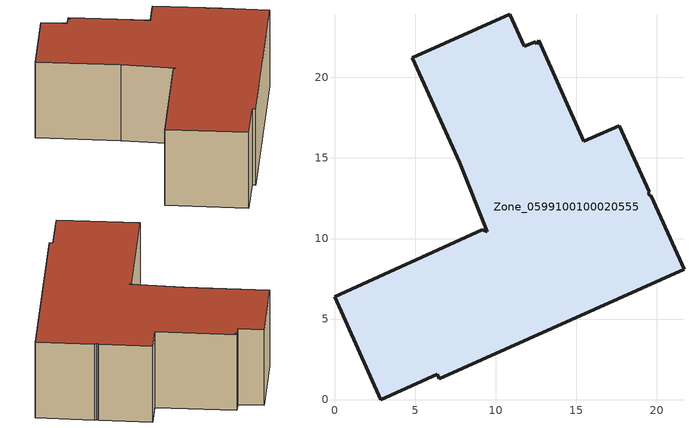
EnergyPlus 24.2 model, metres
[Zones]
Zone_0599100100020555
 floor ground (C_G): 12.68,22.3 15.48,16.02 17.69,17.01 19.53,12.91 19.48,12.79 19.52,12.7 19.67,12.61 21.7,8.09 6.51,1.31 6.39,1.58 2.88,0 0,6.4 9.18,10.53 9.47,10.42 7.76,14.72 4.84,21.21 10.87,23.91 11.78,21.92 12.48,22.22 12.57,22.05 z0
 wall outside (C_F): 2.88,0 6.39,1.58 6.51,1.31 21.7,8.09 19.67,12.61 19.52,12.7 19.48,12.79 19.53,12.91 17.69,17.01 15.48,16.02 12.68,22.3 12.57,22.05 12.48,22.22 11.78,21.92 10.87,23.91 4.84,21.21 7.76,14.72 9.47,10.42 9.18,10.53 0,6.4 2.88,0 z0:7.27
 roof outside (C_R): 15.48,16.02 12.68,22.3 12.57,22.05 12.48,22.22 11.78,21.92 10.87,23.91 4.84,21.21 7.76,14.72 9.47,10.42 9.18,10.53 0,6.4 2.88,0 6.39,1.58 6.51,1.31 21.7,8.09 19.67,12.61 19.52,12.7 19.48,12.79 19.53,12.91 17.69,17.01 z7.27
[BUILDING]
Pand.0599100100020555: North Axis=0; Terrain=City; Loads Convergence Tolerance Value=0.04; Temperature Convergence Tolerance Value=0.4; Solar Distribution=FullExterior; Maximum Number of Warmup Days=25; Minimum Number of Warmup Days=1
[Site:Location]
Rotterdam.The.Hague.AP_ZH_NLD Design_Conditions: Latitude=51.96; Longitude=4.45; Time Zone=1; Elevation=-4.5
[SITE:GROUNDTEMPERATURE:BUILDINGSURFACE]
18, 18, 18, 18, 18, 18, 18, 18, 18, 18, 18, 18
[MATERIAL] Thermal Absorptance=0.9; Solar Absorptance=0.7; Visible Absorptance=0.7
Name | Roughness | Thickness | Conductivity | Density | Specific Heat
G.D.2015-2018 | MediumSmooth | 0.15 | 0.0428571 | 540 | 1210
F.D.2015-2018 | Rough | 0.3 | 0.0666667 | 1920 | 840
R.D.2015-2018 | MediumRough | 0.2 | 0.0333333 | 1500 | 1000
[CONSTRUCTION]
C_G: G.D.2015-2018
C_F: F.D.2015-2018
C_R: R.D.2015-2018
[ZONE]
Zone_0599100100020555: Type=1; Multiplier=1; Ceiling Height=Autocalculate; Volume=Autocalculate; Floor Area=autocalculate; Part of Total Floor Area=Yes
[ZONEINFILTRATION:DESIGNFLOWRATE]
Infil_Zone_0599100100020555: Zone or ZoneList or Space or SpaceList=Zone_0599100100020555; Schedule=AlwaysOn; Design Flow Rate Calculation Method=Flow/Area; Flow Rate per Floor Area=0.0021; Constant Term Coefficient=1; Temperature Term Coefficient=0; Velocity Term Coefficient=0; Velocity Squared Term Coefficient=0
[HVACTEMPLATE:ZONE:IDEALLOADSAIRSYSTEM]
Zone_0599100100020555: Maximum Heating Supply Air Temperature=50; Minimum Cooling Supply Air Temperature=13; Maximum Heating Supply Air Humidity Ratio=0.0156; Minimum Cooling Supply Air Humidity Ratio=0.0077; Heating Limit=NoLimit; Cooling Limit=NoLimit; Dehumidification Control Type=ConstantSensibleHeatRatio; Cooling Sensible Heat Ratio=0.7; Dehumidification Setpoint=60; Humidification Control Type=None; Humidification Setpoint=30; Outdoor Air Method=None; Outdoor Air Flow Rate per Person=0.00944; Outdoor Air Flow Rate per Zone Floor Area=0; Outdoor Air Flow Rate per Zone=0; Demand Controlled Ventilation Type=None; Outdoor Air Economizer Type=NoEconomizer; Heat Recovery Type=None; Sensible Heat Recovery Effectiveness=0.7; Latent Heat Recovery Effectiveness=0.65
[ZONECONTROL:THERMOSTAT]
ThermostatControl_Zone_0599100100020555: Zone or ZoneList=Zone_0599100100020555; Control Type Schedule=DualSetpointControlType; Control 1=Thermostat_Zone_0599100100020555; Temperature Difference Between Cutout And Setpoint=0
[THERMOSTATSETPOINT:DUALSETPOINT]
Thermostat_Zone_0599100100020555: Heating Setpoint Temperature Schedule=HeatingSetpoint_Zone_0599100100020555; Cooling Setpoint Temperature Schedule=CoolingSetpoint_Zone_0599100100020555
[SCHEDULE:COMPACT]
HeatingSetpoint_Zone_0599100100020555: Through: 12/31, For: AllDays, Until: 24:00, 21
CoolingSetpoint_Zone_0599100100020555: Through: 12/31, For: AllDays, Until: 24:00, 24
DualSetpointControlType: Through: 12/31, For: AllDays, Until: 24:00, 4
AlwaysOn: Through: 12/31, For: AllDays, Until: 24:00, 1
